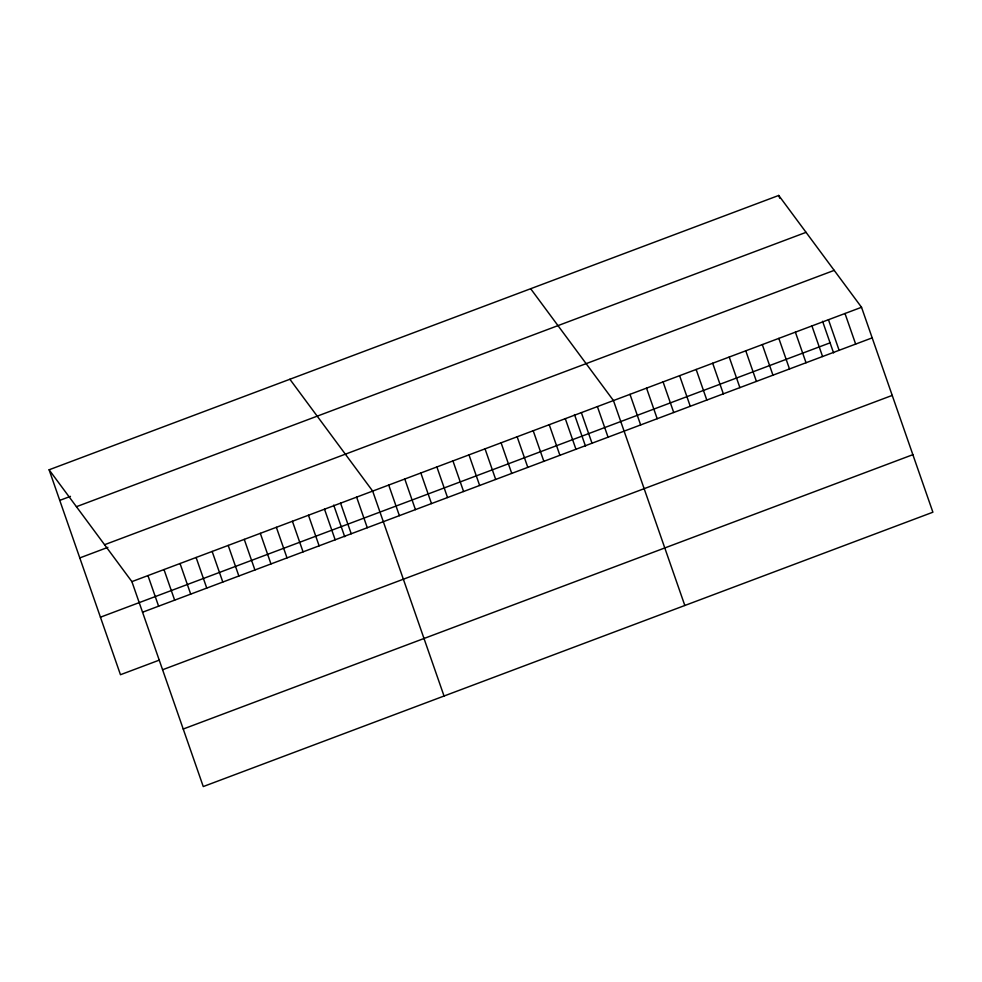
<?xml version="1.0" encoding="UTF-8"?>
<svg xmlns="http://www.w3.org/2000/svg" width="982" height="982" viewBox="0 0 982 982"><rect width="100%" height="100%" fill="white"/><g stroke="black" fill="none" stroke-linecap="round" stroke-linejoin="round"><path stroke-width="1.47" d="M49.1 469.789L778.738 195.443L861.533 307.28L932.9 512.211L203.262 786.557L131.895 581.626L49.1 469.789L120.467 674.72L159.256 660.137M59.755 500.39L70.459 496.364M76.424 506.7L806.062 232.341M104.571 544.715L834.209 270.369M79.788 557.923L107.885 547.355M131.895 581.626L861.533 307.28M100.434 617.199L830.072 342.841M142.55 612.228L872.188 337.869M162.582 669.749L892.221 395.402M183.229 729.025L912.867 454.678M530.661 288.72L613.455 400.558L684.822 605.489M289.886 379.261L372.669 491.086L444.036 696.017M844.999 313.491L855.653 344.093M828.464 319.715L839.119 350.316M778.738 195.443L779.708 198.229M822.572 321.286L833.583 352.906M811.918 325.926L822.572 356.527M795.383 332.149L806.038 362.751M778.836 338.373L789.503 368.962M762.302 344.584L772.957 375.185M745.768 350.807L756.422 381.409M729.221 357.031L739.888 387.62M712.687 363.242L723.341 393.843M696.152 369.465L706.807 400.055M679.605 375.676L690.26 406.278M663.071 381.9L673.726 412.501M646.537 388.123L657.191 418.713M629.99 394.334L640.645 424.936M597.4 406.585L608.054 437.186M581.356 412.624L592.011 443.226M574.495 414.564L585.505 446.184M565.301 418.663L575.955 449.265M549.245 424.703L559.9 455.292M533.201 430.73L543.856 461.331M517.146 436.769L527.8 467.371M501.09 442.808L511.745 473.398M485.034 448.835L495.689 479.437M468.991 454.875L479.646 485.476M452.935 460.914L463.59 491.516M436.88 466.953L447.534 497.543M420.836 472.98L431.491 503.582M404.78 479.02L415.435 509.621M388.725 485.059L399.379 515.648M356.626 497.125L367.28 527.727M340.57 503.165L351.225 533.754M333.708 505.104L344.719 536.724M324.514 509.204L335.169 539.793M308.471 515.231L319.125 545.832M292.415 521.27L303.07 551.872M276.359 527.309L287.014 557.899M260.316 533.336L270.971 563.938M244.26 539.376L254.915 569.977M228.205 545.415L238.859 576.004M212.149 551.442L222.804 582.044M196.105 557.481L206.76 588.083M180.05 563.521L190.704 594.122M163.994 569.56L174.649 600.149M147.951 575.587L158.605 606.189"/></g></svg>
